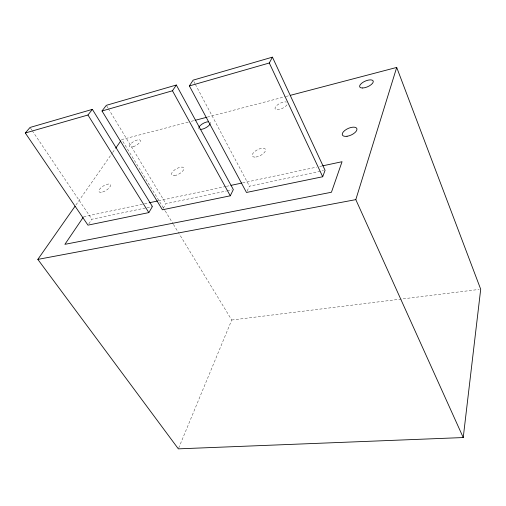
<?xml version="1.0" encoding="UTF-8"?>
<svg xmlns="http://www.w3.org/2000/svg" width="506" height="506" viewBox="0 0 506 506"><rect width="100%" height="100%" fill="white"/><g stroke="black" fill="none" stroke-linecap="round" stroke-linejoin="round"><path stroke-width="0.38" stroke-dasharray="2.53 1.9" d="M178.656 448.126L231.735 320.026L179.187 233.842M247.137 191.066L249.426 186.176L323.53 170.623M163.198 208.44L165.917 203.703L226.435 191.002M88.828 223.829L91.877 219.243L146.278 207.827M75.925 204.993L112.199 153.179M112.648 152.527L115.368 148.644M188.175 122.142L121.718 139.574L164.823 210.275M191.23 121.339L194.285 120.536M207.27 117.133L285.182 96.69M285.947 96.488L289.002 95.691M83.591 216.758L143.767 203.943M144.539 203.779L148.397 202.957M158.429 200.819L225.549 186.524M226.321 186.36L230.179 185.538M242.526 182.913L316.592 167.132M319.678 166.48L321.993 165.987M147.044 207.662L152.407 206.537M227.2 190.838L231.799 189.876M231.735 320.026L479.131 289.432M30.499 128.1L31.821 130.067M32.264 130.725L91.877 219.243M165.234 210.945L173.033 223.741M173.444 224.411L178.776 233.165M106.747 105.994L107.974 108.018M108.379 108.689L165.917 203.703M193.868 81.542L194.981 83.635M195.354 84.338L249.426 186.176M199.434 129.207A6.521 2.536 -28.5 0 1 198.656 128.132M210.154 122.319A6.521 2.536 -28.5 0 1 210.369 122.958M287.003 104.837A6.888 2.796 -26.3 0 1 277.699 109.758A6.888 2.796 -26.3 0 1 276.801 105.45A6.888 2.796 -26.3 0 1 286.415 102.022M133.16 146.778A6.224 2.302 -30.3 0 0 140.352 140.352A6.224 2.302 -30.3 0 0 131.345 143.223A6.224 2.302 -30.3 0 0 133.16 146.778M102.642 192.002A6.692 2.612 -31.7 0 0 110.523 184.854A6.692 2.612 -31.7 0 0 101.055 187.675A6.692 2.612 -31.7 0 0 102.642 192.002M174.507 175.607A6.995 2.916 -29.8 0 0 183.975 168.631A6.995 2.916 -29.8 0 0 174.728 169.839A6.995 2.916 -29.8 0 0 174.507 175.607M255.928 157.043A7.388 3.251 -27.3 0 0 265.593 149.757A7.388 3.251 -27.3 0 0 255.113 151.199A7.388 3.251 -27.3 0 0 255.928 157.043"/><path stroke-width="0.76" d="M75.014 206.29L37.836 259.395L178.359 448.854L463.237 437.551L480.7 289.242L396.704 67.431L290.533 95.286M463.237 437.551L355.807 199.63L396.704 67.431M322.701 176.746L325.073 170.301L272.437 57.146L193.128 80.15L189.377 85.925L246.479 192.463L322.701 176.746L269.3 63.003L272.437 57.146M230.274 195.803L233.329 189.554L176.335 85.021L106.342 105.324L102.01 110.985L162.42 209.794L230.274 195.803L172.47 90.776L176.335 85.021M148.827 212.596L152.407 206.537L92.37 109.372L30.056 127.449L25.3 132.989L87.962 225.145L148.827 212.596L87.962 115.014L92.37 109.372M83.155 217.403L64.888 244.341L331.436 192.255L342.05 161.711L322.765 165.823M115.823 147.999L120.814 140.87M25.3 132.989L87.962 115.014M102.01 110.985L172.47 90.776M189.377 85.925L269.3 63.003M195.05 120.339L206.505 117.335M149.169 202.792L157.657 200.983M230.951 185.373L241.754 183.077M37.836 259.395L355.807 199.63M210.18 123.774A6.521 2.536 -28.5 0 1 206.043 127.62A6.521 2.536 -28.5 0 1 200.357 129.384M198.864 127.316A6.521 2.536 -28.5 0 1 208.617 121.737M362.549 88A7.362 3.068 -23.6 0 0 373.276 81.795A7.362 3.068 -23.6 0 0 363.491 81.985A7.362 3.068 -23.6 0 0 362.549 88M347.034 136.272A7.906 3.605 -24.2 0 0 356.869 128.644A7.906 3.605 -24.2 0 0 344.921 130.371A7.906 3.605 -24.2 0 0 347.034 136.272"/></g></svg>
